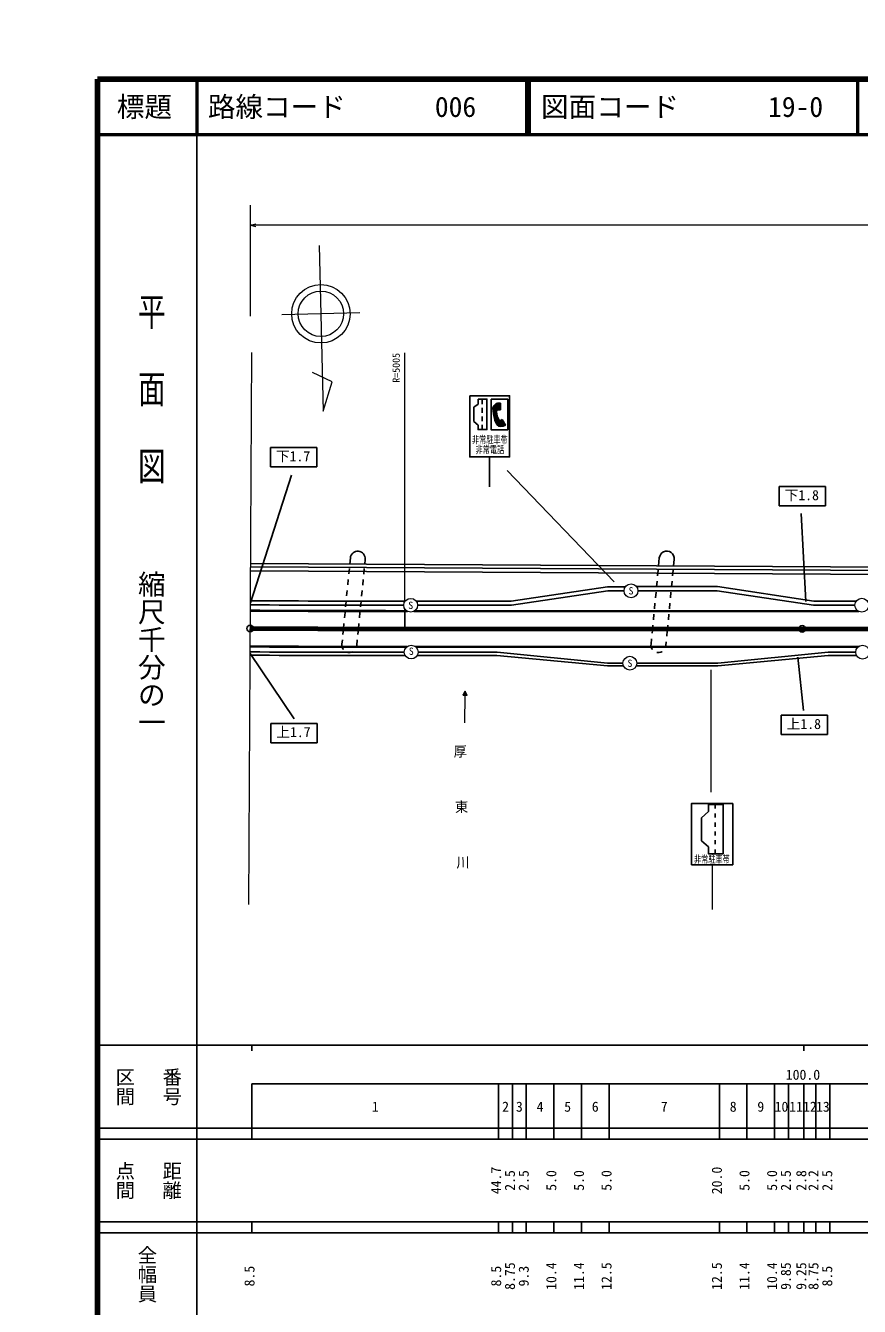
# Model space of a CAD drawing. Units: millimetres, scale not verified. Extents: x -622642 to 680000, y -103464 to 867584.
# Drawn here: x 26974 to 178073, y 157691 to 389710 of the extents above; entities that cross this region are included whole.
import ezdxf
from ezdxf.enums import TextEntityAlignment as Align

# ---------------------------------------------------------------- set-up
doc = ezdxf.new("R2010")
doc.units = ezdxf.units.MM
doc.header["$LTSCALE"] = 1000
doc.linetypes.add('CHAIN', pattern=[18.5, 12, -1.5, 3.5, -1.5])
for name, color, linetype, lineweight in [('M-BGD', 7, 'Continuous', 25), ('M-BMK', 2, 'CHAIN', 13), ('M-BMK-SRVR', 3, 'Continuous', 25), ('M-STR-HTXT', 7, 'Continuous', 13), ('M-STR-STR1', 1, 'Continuous', 25), ('M-STR-STRC', 7, 'Continuous', 25), ('M-TTL', 7, 'Continuous', 140), ('M-TTL-BAND', 7, 'Continuous', 25), ('M-TTL-LINE', 7, 'Continuous', 50)]:
    doc.layers.add(name, color=color, linetype=linetype, lineweight=lineweight)
doc.layers.add('M-TTL-TXT', color=7, linetype='Continuous')
doc.styles.add('@ＭＳ ゴシック', font='')
doc.styles.add('ＭＳ ゴシック', font='')
doc.styles.get('@ＭＳ ゴシック').set_extended_font_data('@MS Gothic')
doc.styles.get('ＭＳ ゴシック').set_extended_font_data('MS Gothic')

msp = doc.modelspace()

# ---------------------------------------------------------------- hatches: boundary and pattern name
at = {"layer": 'M-STR-STRC'}
h = msp.add_hatch(dxfattribs=at)
h.set_pattern_fill('USER', color=256, style=0, pattern_type=2)
h.set_pattern_definition([(45, (113055, 317067), (-141.421, 141.421), []), (45, (113055, 317208), (-141.421, 141.421), [])])
h.paths.add_polyline_path([(113055, 317067), (113538, 317137), (113941, 317338), (113327, 318355), (113095, 318164), (112834, 318154), (112663, 318415), (112431, 318938), (112290, 319733), (112341, 320076), (113025, 320126), (113005, 321343), (112472, 321303), (112230, 321233), (111817, 320840), (111656, 320438), (111737, 319361), (111989, 318264), (112371, 317479), (112713, 317147)])

# ---------------------------------------------------------------- linework, layer by layer
at = {"layer": 'M-BGD'}
for p, q in [((85718, 292168), (85827, 293279)), ((88429, 292152), (88514, 293015)), ((141817, 293280), (141679, 291845)), ((144390, 291830), (144505, 293022)), ((241109, 290672), (67742, 291672)), ((85542, 290377), (85640, 291373)), ((88254, 290362), (88352, 291357)), ((141507, 290056), (141603, 291051)), ((144218, 290040), (144314, 291036)), ((85347, 288387), (85445, 289382)), ((88059, 288371), (88157, 289367)), ((141316, 288065), (141411, 289061)), ((144027, 288050), (144123, 289045)), ((84957, 284406), (85055, 285401)), ((85152, 286396), (85250, 287392)), ((87669, 284390), (87767, 285386)), ((87864, 286381), (87962, 287376)), ((115003, 284700), (132476, 287322)), ((132476, 287322), (135434, 287322)), ((137934, 287323), (152327, 287324)), ((141124, 286074), (141220, 287070)), ((143836, 286059), (143931, 287054)), ((152327, 287324), (169750, 284711)), ((84763, 282416), (84860, 283411)), ((87474, 282400), (87572, 283395)), ((98008, 284697), (115003, 284700)), ((140742, 282093), (140838, 283088)), ((140933, 284084), (141029, 285079)), ((143453, 282077), (143549, 283073)), ((143644, 284068), (143740, 285063)), ((169750, 284711), (177268, 284713)), ((84568, 280425), (84665, 281420)), ((87279, 280409), (87377, 281405)), ((140551, 280102), (140646, 281097)), ((143262, 280086), (143357, 281082)), ((84373, 278435), (84296, 277652)), ((84568, 280425), (84470, 279430)), ((87279, 280409), (87182, 279414)), ((140315, 277651), (140411, 278646)), ((140506, 279642), (140551, 280102)), ((143262, 280086), (143166, 279091)), ((84295, 277632), (84287, 277411)), ((84287, 277411), (84321, 277164)), ((84321, 277164), (84395, 276938)), ((84395, 276938), (84512, 276722)), ((84512, 276722), (84540, 276686)), ((85358, 276149), (85375, 276143)), ((85375, 276143), (85654, 276121)), ((85654, 276121), (85795, 276130)), ((85795, 276130), (86046, 276184)), ((86046, 276184), (86268, 276278)), ((86268, 276278), (86321, 276311)), ((86926, 277078), (86930, 277087)), ((86930, 277087), (86976, 277309)), ((87084, 278419), (86987, 277424)), ((98105, 276182), (112404, 276185)), ((112401, 276200), (132401, 274204)), ((140315, 277636), (140307, 277415)), ((140307, 277415), (140341, 277167)), ((140341, 277167), (140415, 276942)), ((140415, 276942), (140532, 276726)), ((140532, 276726), (140560, 276690)), ((141377, 276153), (141395, 276147)), ((141395, 276147), (141673, 276124)), ((141673, 276124), (141815, 276134)), ((141815, 276134), (142066, 276188)), ((142066, 276188), (142288, 276282)), ((142288, 276282), (142341, 276315)), ((142946, 277082), (142950, 277090)), ((142950, 277090), (142996, 277313)), ((143071, 278095), (143003, 277393)), ((152401, 274208), (172400, 276212)), ((172400, 276212), (177405, 276213)), ((132401, 274204), (135230, 274204)), ((137730, 274205), (152401, 274208))]:
    msp.add_line(p, q, dxfattribs=at)
for centre, radius, start, end in [((-137118, 382060), 485524, 349.53096, 349.53096), ((87170, 293147), 1350, 354.40523, 174.40523), ((143161, 293151), 1350, 354.51158, 174.51158), ((94769, 5284688), 4999991, 269.68985, 270.00847), ((94442, 5276173), 4999991, 269.69306, 270.01334)]:
    msp.add_arc(centre, radius, start, end, dxfattribs=at)
at = {"layer": 'M-BMK'}
msp.add_line((95680, 280408), (567080, 280573), dxfattribs=at)
msp.add_arc((95239, 5289233), 5008825, 269.69162, 270.00504, dxfattribs=at)
at = {"layer": 'M-BMK-SRVR'}
msp.add_line((95680, 280408), (95679, 284064), dxfattribs=at)
for centre in [(67680, 280484), (167680, 280433)]:
    msp.add_circle(centre, 600, dxfattribs=at)
at = {"layer": 'M-STR-HTXT'}
for p, q in [((67712, 337092), (67712, 357194)), ((67712, 353557), (68712, 353807)), ((371858, 353557), (67712, 353557)), ((67712, 353557), (68712, 353307)), ((80181, 349862), (80919, 319871)), ((87541, 337686), (73428, 337339)), ((67405, 230485), (67955, 330483)), ((95679, 285328), (95674, 330408)), ((82553, 325207), (78981, 326884)), ((80919, 319871), (82553, 325207)), ((133638, 288954), (114269, 309091)), ((151126, 273032), (151126, 250820)), ((106632, 269161), (106246, 268416)), ((106621, 268411), (106632, 269161)), ((106996, 268405), (106632, 269161)), ((106246, 268416), (106996, 268405)), ((106271, 268416), (106272, 268466)), ((106296, 268415), (106298, 268515)), ((106321, 268415), (106324, 268565)), ((106346, 268415), (106349, 268615)), ((106371, 268414), (106375, 268664)), ((106396, 268414), (106401, 268714)), ((106421, 268414), (106427, 268764)), ((106446, 268413), (106452, 268813)), ((106471, 268413), (106478, 268863)), ((106496, 268412), (106504, 268912)), ((106521, 268412), (106530, 268962)), ((106546, 268412), (106555, 269012)), ((106548, 263411), (106621, 268411)), ((106571, 268411), (106581, 269061)), ((106596, 268411), (106607, 269111)), ((106618, 268161), (106621, 268411)), ((106646, 268410), (106657, 269110)), ((106671, 268410), (106681, 269060)), ((106696, 268410), (106705, 269009)), ((106721, 268409), (106730, 268959)), ((106746, 268409), (106754, 268909)), ((106771, 268408), (106778, 268858)), ((106796, 268408), (106802, 268808)), ((106821, 268408), (106827, 268758)), ((106846, 268407), (106851, 268707)), ((106871, 268407), (106875, 268657)), ((106896, 268407), (106899, 268607)), ((106921, 268406), (106924, 268556)), ((106946, 268406), (106948, 268506)), ((106971, 268405), (106972, 268455)), ((151376, 237703), (151376, 229570))]:
    msp.add_line(p, q, dxfattribs=at)
for centre, radius in [((80485, 337513), 5294), ((80485, 337513), 4118), ((136684, 287323), 1250), ((96758, 284696), 1250), ((178518, 284713), 1250), ((96856, 276226), 1250), ((178655, 276213), 1250), ((136480, 274204), 1250)]:
    msp.add_circle(centre, radius, dxfattribs=at)
at = {"layer": 'M-STR-STR1'}
for p, q in [((67745, 292271), (241146, 291272)), ((114947, 285450), (132420, 288072)), ((132420, 288072), (135684, 288072)), ((137684, 288073), (152383, 288074)), ((152383, 288074), (169806, 285461)), ((95681, 285446), (95758, 285446)), ((97758, 285447), (114947, 285450)), ((169806, 285461), (177518, 285463)), ((95681, 275582), (95784, 275582)), ((97927, 275583), (112399, 275586)), ((112399, 275586), (132401, 273704)), ((152401, 273708), (172411, 275606)), ((172411, 275606), (177562, 275607)), ((132401, 273704), (135334, 273704)), ((137626, 273705), (152401, 273708))]:
    msp.add_line(p, q, dxfattribs=at)
for centre, radius, start, end in [((94769, 5284688), 4999241, 269.68985, 270.01019), ((94418, 5275573), 4999991, 269.6933, 270.01447)]:
    msp.add_arc(centre, radius, start, end, dxfattribs=at)
at = {"layer": 'M-STR-STRC'}
for p, q in [((108974, 321152), (108175, 320569)), ((108175, 320569), (108175, 317993)), ((108974, 321152), (108974, 322063)), ((109734, 322063), (109734, 321122)), ((109734, 320448), (109734, 319593)), ((111656, 320438), (111817, 320840)), ((111737, 319361), (111656, 320438)), ((111817, 320840), (112230, 321233)), ((112230, 321233), (112472, 321303)), ((112472, 321303), (113005, 321343)), ((113005, 321343), (113025, 320126)), ((108175, 317993), (108974, 317338)), ((109734, 318918), (109734, 318053)), ((111989, 318264), (111737, 319361)), ((112371, 317479), (111989, 318264)), ((112341, 320076), (112290, 319733)), ((112290, 319733), (112431, 318938)), ((113025, 320126), (112341, 320076)), ((112431, 318938), (112663, 318415)), ((112663, 318415), (112834, 318154)), ((112834, 318154), (113095, 318164)), ((113095, 318164), (113327, 318355)), ((113327, 318355), (113941, 317338)), ((109734, 317389), (109734, 316542)), ((112713, 317147), (112371, 317479)), ((113055, 317067), (112713, 317147)), ((113538, 317137), (113055, 317067)), ((113941, 317338), (113538, 317137)), ((71347, 313276), (79747, 313276)), ((71347, 309776), (71347, 313276)), ((79747, 313276), (79747, 309776)), ((111059, 311578), (111059, 306145)), ((79747, 309776), (71347, 309776)), ((75169, 308281), (67758, 285147)), ((163534, 306228), (171934, 306228)), ((163534, 302728), (163534, 306228)), ((171934, 306228), (171934, 302728)), ((171934, 302728), (163534, 302728)), ((168377, 285392), (167533, 301345)), ((241064, 289968), (67738, 290911)), ((95665, 283724), (95973, 283724)), ((95665, 283574), (96208, 283574)), ((97308, 283574), (177994, 283578)), ((97543, 283724), (177748, 283728)), ((95680, 280683), (269833, 280703)), ((95680, 280533), (269833, 280553)), ((95680, 280283), (269821, 280303)), ((95680, 280133), (269821, 280153)), ((95689, 277232), (96113, 277232)), ((95689, 277082), (95944, 277082)), ((97597, 277232), (112407, 277234)), ((97766, 277082), (112407, 277084)), ((112407, 277234), (177944, 277242)), ((112407, 277084), (177765, 277092)), ((75655, 264158), (67682, 275965)), ((166941, 275285), (167924, 265650)), ((163905, 261269), (163905, 264769)), ((163905, 264769), (172305, 264769)), ((172305, 264769), (172305, 261269)), ((71416, 263305), (79816, 263305)), ((71416, 259805), (71416, 263305)), ((79816, 263305), (79816, 259805)), ((172305, 261269), (163905, 261269)), ((79816, 259805), (71416, 259805)), ((150746, 247328), (150746, 248588)), ((151955, 248588), (151955, 247858)), ((149436, 246195), (150746, 247328)), ((149436, 246195), (149436, 242012)), ((151955, 246951), (151955, 246245)), ((151955, 245363), (151955, 244582)), ((151955, 243700), (151955, 242970)), ((150746, 240929), (149436, 242012)), ((151955, 242138), (151955, 241407)), ((151955, 240475), (151955, 239669))]:
    msp.add_line(p, q, dxfattribs=at)
for points in [[(107447, 322651), (114672, 322651), (114672, 311578), (107447, 311578)], [(111323, 322034), (114349, 322034), (114349, 316512), (111323, 316512)], [(147622, 237703), (155130, 237703), (155130, 248790), (147622, 248790)]]:
    msp.add_lwpolyline(points, close=True, dxfattribs=at)
for points in [[(108974, 322063), (110560, 322063), (110560, 316542), (108974, 316542), (108974, 317338)], [(150746, 248588), (153366, 248588), (153366, 239669), (150746, 239669), (150746, 240929)]]:
    msp.add_lwpolyline(points, dxfattribs=at)
for centre, radius, start, end in [((95377, 5285190), 5001616, 269.68292, 270.0033), ((95377, 5285190), 5001466, 269.68292, 270.0033), ((95153, 5285276), 5004591, 269.68549, 270.00603), ((95153, 5285276), 5005141, 269.68549, 270.00603), ((95153, 5285276), 5004991, 269.68549, 270.00603), ((95153, 5285276), 5004741, 269.68549, 270.00603), ((95162, 5285350), 5008266, 269.68539, 270.00602), ((95162, 5285350), 5008116, 269.68539, 270.00602)]:
    msp.add_arc(centre, radius, start, end, dxfattribs=at)
at = {"layer": 'M-TTL', "color": 2}
for p, q in [((40000, 380000), (40000, 20000)), ((680000, 380000), (40000, 380000))]:
    msp.add_line(p, q, dxfattribs=at)
at = {"layer": 'M-TTL-BAND'}
for p, q in [((58000, 370000), (58000, 20000)), ((40000, 205000), (579000, 205000)), ((68000, 205000), (68000, 204000)), ((168000, 205000), (168000, 204000)), ((68000, 198000), (68000, 188000)), ((68000, 198000), (579000, 198000)), ((112700, 188000), (112700, 198000)), ((115200, 188000), (115200, 198000)), ((117700, 188000), (117700, 198000)), ((122700, 188000), (122700, 198000)), ((127700, 188000), (127700, 198000)), ((132700, 188000), (132700, 198000)), ((152700, 188000), (152700, 198000)), ((157700, 188000), (157700, 198000)), ((162700, 188000), (162700, 198000)), ((165200, 188000), (165200, 198000)), ((168000, 188000), (168000, 198000)), ((170200, 188000), (170200, 198000)), ((172700, 188000), (172700, 198000)), ((40000, 190000), (579000, 190000)), ((40000, 188000), (579000, 188000)), ((40000, 173000), (579000, 173000)), ((68000, 171000), (68000, 173000)), ((112700, 171000), (112700, 173000)), ((115200, 171000), (115200, 173000)), ((117700, 171000), (117700, 173000)), ((122700, 171000), (122700, 173000)), ((127700, 171000), (127700, 173000)), ((132700, 171000), (132700, 173000)), ((152700, 171000), (152700, 173000)), ((157700, 171000), (157700, 173000)), ((162700, 171000), (162700, 173000)), ((165200, 171000), (165200, 173000)), ((168000, 171000), (168000, 173000)), ((170200, 171000), (170200, 173000)), ((172700, 171000), (172700, 173000)), ((40000, 171000), (579000, 171000))]:
    msp.add_line(p, q, dxfattribs=at)
at = {"layer": 'M-TTL-LINE'}
for p, q in [((58000, 380000), (58000, 370000)), ((117750, 380000), (117750, 370000)), ((118250, 380000), (118250, 370000)), ((177750, 380000), (177750, 370000)), ((40000, 370000), (680000, 370000))]:
    msp.add_line(p, q, dxfattribs=at)

# ---------------------------------------------------------------- texts
at = {"layer": 'M-BGD', "insert": (104562, 259481), "char_height": 1753, "attachment_point": 7, "rotation": 271.405, "style": '@ＭＳ ゴシック'}
msp.add_mtext('\\T4;\\W1.05;厚東川', dxfattribs=at)
at = {"layer": 'M-STR-HTXT', "style": 'ＭＳ ゴシック'}
msp.add_text('R=5005', height=1320, rotation=90.076, dxfattribs=at).set_placement((95174, 330408), align=Align.BOTTOM_RIGHT)
for p in [(136684, 287323), (96758, 284696), (136480, 274204)]:
    msp.add_text('S', height=1320, dxfattribs=at).set_placement(p, align=Align.MIDDLE_CENTER)
msp.add_text('S', height=1320, dxfattribs=at).set_placement((96856, 275326), align=Align.BOTTOM_CENTER)
at = {"layer": 'M-STR-STRC', "style": 'ＭＳ ゴシック', "width": 0.7}
for s, p in [('非常駐車帯', (111101, 314692)), ('非常電話', (111101, 312896)), ('非常駐車帯', (151337, 238676))]:
    msp.add_text(s, height=1320, dxfattribs=at).set_placement(p, align=Align.MIDDLE_CENTER)
at = {"layer": 'M-STR-STRC', "style": 'ＭＳ ゴシック'}
for s, p in [('下1.7', (75434, 310239)), ('下1.8', (167620, 303191)), ('上1.7', (75502, 260268)), ('上1.8', (167992, 261733))]:
    msp.add_text(s, height=1833, dxfattribs=at).set_placement(p, align=Align.BOTTOM_CENTER)
at = {"layer": 'M-TTL-BAND', "style": '@ＭＳ ゴシック', "width": 1.4}
msp.add_text('平  面  図', height=3666, rotation=270, dxfattribs=at).set_placement((49777, 306475), align=Align.MIDDLE_RIGHT)
at = {"layer": 'M-TTL-BAND', "style": '@ＭＳ ゴシック'}
msp.add_text('縮尺千分の一', height=3666, rotation=270, dxfattribs=at).set_placement((49777, 261030), align=Align.MIDDLE_RIGHT)
for s, p in [('区間', (45000, 197500)), ('番号', (53500, 197500)), ('点間', (45000, 180500)), ('距離', (53500, 180500)), ('全幅員', (49000, 163500))]:
    msp.add_text(s, height=2566, rotation=270, dxfattribs=at).set_placement(p, align=Align.MIDDLE_CENTER)
at = {"layer": 'M-TTL-BAND', "style": 'ＭＳ ゴシック'}
for s, p in [('100.0', (167844, 198195)), ('1', (90350, 192405)), ('2', (113950, 192405)), ('3', (116450, 192405)), ('4', (120200, 192405)), ('5', (125200, 192405)), ('6', (130200, 192405)), ('7', (142700, 192405)), ('8', (155200, 192405)), ('9', (160200, 192405)), ('10', (163950, 192405)), ('11', (166600, 192405)), ('12', (169100, 192405)), ('13', (171450, 192405))]:
    msp.add_text(s, height=1833, dxfattribs=at).set_placement(p, align=Align.BOTTOM_CENTER)
for s, p in [('44.7', (113700, 180500)), ('2.5', (116200, 180500)), ('2.5', (118700, 180500)), ('5.0', (123700, 180500)), ('5.0', (128700, 180500)), ('5.0', (133700, 180500)), ('20.0', (153700, 180500)), ('5.0', (158700, 180500)), ('5.0', (163700, 180500)), ('2.5', (166200, 180500)), ('2.8', (169000, 180500)), ('2.2', (171200, 180500)), ('2.5', (173700, 180500)), ('8.5', (69000, 163174)), ('8.5', (113700, 163174)), ('8.75', (116200, 163174)), ('9.3', (118700, 163174)), ('10.4', (123700, 163174)), ('11.4', (128700, 163174)), ('12.5', (133700, 163174)), ('12.5', (153700, 163174)), ('11.4', (158700, 163174)), ('10.4', (163700, 163174)), ('9.85', (166200, 163174)), ('9.25', (169000, 163174)), ('8.75', (171200, 163174)), ('8.5', (173700, 163174))]:
    msp.add_text(s, height=1833, rotation=90, dxfattribs=at).set_placement(p, align=Align.BOTTOM_CENTER)
at = {"layer": 'M-TTL-TXT', "style": 'ＭＳ ゴシック'}
msp.add_text('標題', height=3666, dxfattribs=at).set_placement((48500, 375000), align=Align.MIDDLE_CENTER)
for s, p in [('路線コード', (60000, 375000)), ('006', (101142, 375000)), ('図面コード', (120380, 375000)), ('19-0', (161521, 375000))]:
    msp.add_text(s, height=3666, dxfattribs=at).set_placement(p, align=Align.MIDDLE_LEFT)

doc.saveas('drawing.dxf')
